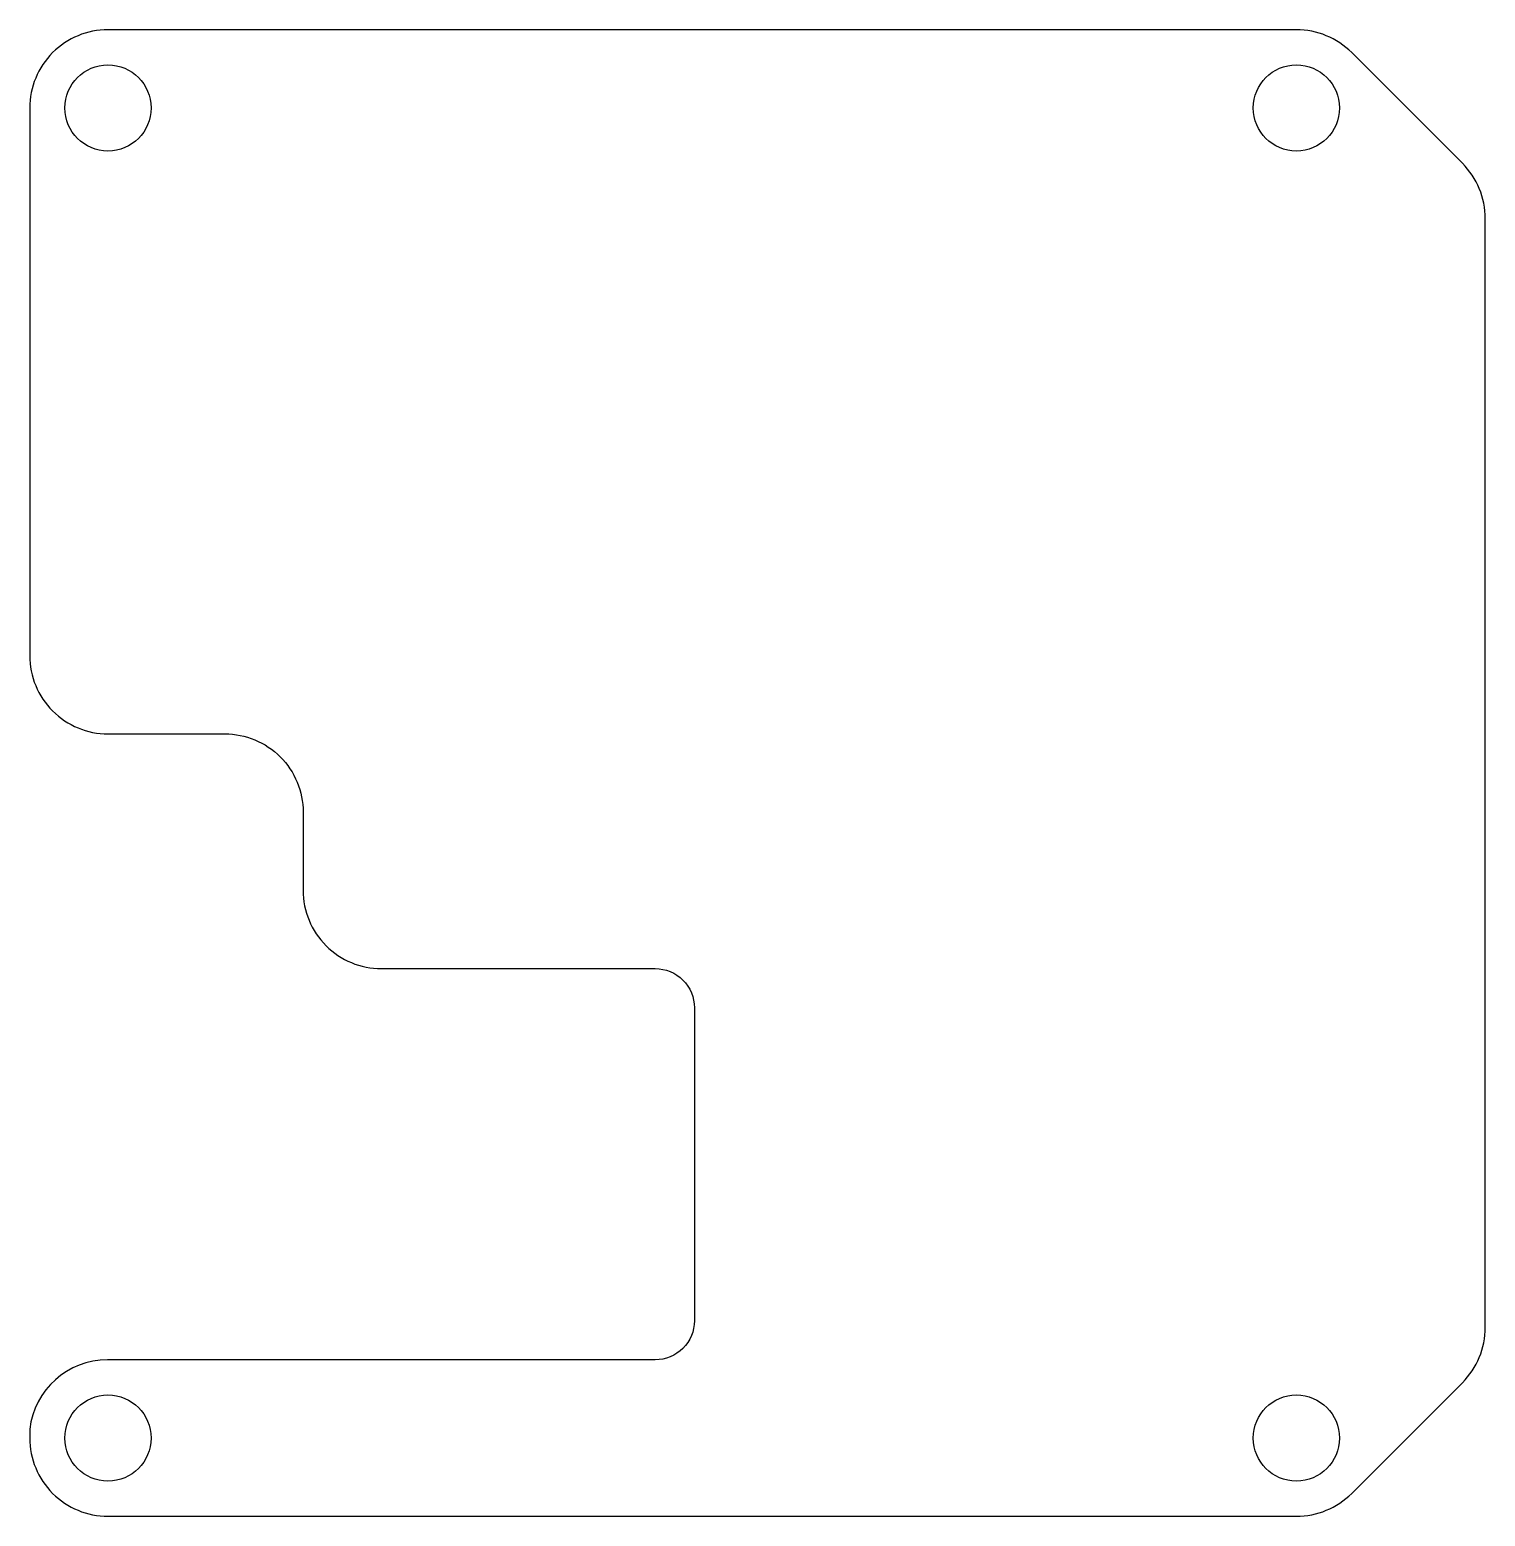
# Model space of a CAD drawing. Header units: millimetres. Extents: x -72 to -34.8, y -19 to 19.
import ezdxf

# ---------------------------------------------------------------- set-up
doc = ezdxf.new("R2010")
doc.units = ezdxf.units.MM
doc.layers.get('0').update_dxf_attribs({"linetype": 'CONTINUOUS'})

msp = doc.modelspace()

# ---------------------------------------------------------------- linework, layer by layer
msp.add_lwpolyline([(-72, 3, 0.414214), (-70, 1), (-67.013, 1, -0.414214), (-65.013, -1), (-65.013, -3, 0.414214), (-63.013, -5), (-56.013, -5, -0.414214), (-55.013, -6), (-55.013, -14, -0.414214), (-56.013, -15), (-70.013, -15, 0.381709), (-72, -16.776), (-72, -17, 0.414214), (-70, -19), (-39.627, -19, 0.198912), (-38.213, -18.414), (-35.385, -15.586, 0.198912), (-34.799, -14.172), (-34.799, 14.172, 0.198912), (-35.385, 15.586), (-38.213, 18.414, 0.198912), (-39.627, 19), (-70, 19, 0.414214), (-72, 17)], format="xyb", close=True)
for centre in [(-70, 17), (-39.627, 17), (-70, -17), (-39.627, -17)]:
    msp.add_circle(centre, 1.1)

doc.saveas('drawing.dxf')
